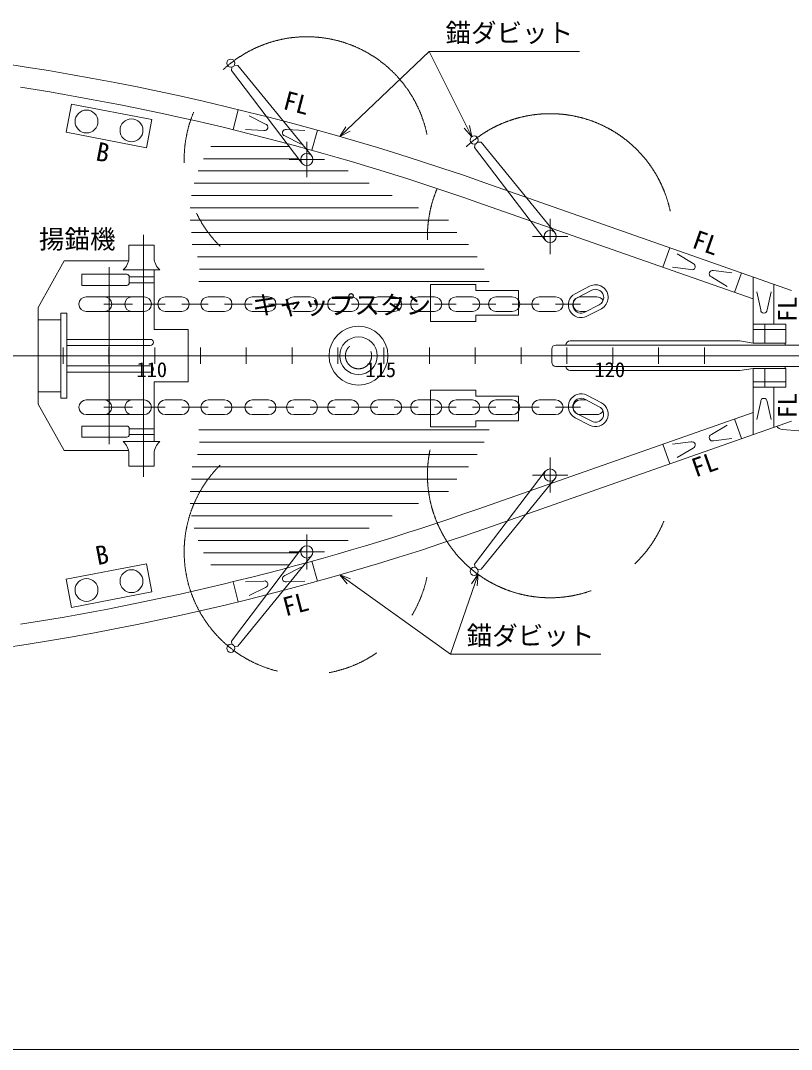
# Model space of a CAD drawing. Units: millimetres, scale not verified. Extents: x -51050 to 51050, y -29701 to 29699.
# Drawn here: x 21904 to 31328, y 1765 to 14337 of the extents above; entities that cross this region are included whole.
import ezdxf
from ezdxf.enums import TextEntityAlignment as Align

# ---------------------------------------------------------------- set-up
doc = ezdxf.new("R2010")
doc.units = ezdxf.units.MM
doc.header["$LTSCALE"] = 100
doc.linetypes.add('USER1', pattern=[50.8, 31.75, -6.35, 6.35, -6.35])
doc.linetypes.add('USER2', pattern=[9.525, 6.35, -3.175])
for name, color, linetype, lineweight in [('0-2_sunpou', 7, 'Continuous', 18), ('0-3_keijou', 7, 'Continuous', 18), ('0-5_text', 7, 'Continuous', 18), ('0-6_center', 7, 'USER1', 18), ('0-7_hachi', 7, 'Continuous', 18)]:
    doc.layers.add(name, color=color, linetype=linetype, lineweight=lineweight)
doc.styles.add('ＭＳ ゴシック', font='')
doc.styles.get('ＭＳ ゴシック').set_extended_font_data('MS Gothic')

msp = doc.modelspace()

# ---------------------------------------------------------------- linework, layer by layer
at = {"layer": '0-2_sunpou'}
for p, q in [((22423, 10341.4), (22423, 10141.4)), ((22983, 10341.4), (22983, 10141.4)), ((23543, 10341.4), (23543, 10141.4)), ((24103, 10341.4), (24103, 10141.4)), ((24663, 10341.4), (24663, 10141.4)), ((25223, 10341.4), (25223, 10141.4)), ((25783, 10341.4), (25783, 10141.4)), ((26343, 10341.4), (26343, 10141.4)), ((26903, 10341.4), (26903, 10141.4)), ((27463, 10341.4), (27463, 10141.4)), ((28023, 10341.4), (28023, 10141.4)), ((28583, 10341.4), (28583, 10141.4)), ((29143, 10341.4), (29143, 10141.4)), ((29703, 10341.4), (29703, 10141.4)), ((30263, 10341.4), (30263, 10141.4)), ((-42019.2, 10241.4), (40876.1, 10241.4)), ((34348.4, 1764.6), (-40695.6, 1764.6))]:
    msp.add_line(p, q, dxfattribs=at)
at = {"layer": '0-3_keijou'}
for p, q in [((22527.3, 13316.9), (23508.9, 13126)), ((24504.5, 13002.4), (24564.7, 13249.2)), ((23508.9, 13126), (23442.1, 12782.5)), ((24897.6, 13072.2), (24697, 13173.3)), ((24652.9, 13004.8), (24877.3, 12994.8)), ((25155.6, 13004.7), (25380, 12994.6)), ((25532.5, 12997), (25464.6, 12752.2)), ((25335.9, 12826.1), (25135.4, 12927.3)), ((27577.7, 12355.4), (31327.8, 11039.4)), ((27493.6, 12115.7), (30858.4, 10934.9)), ((23227.4, 11591.4), (23227.4, 11435.5)), ((29756.2, 11321.7), (29840.4, 11561.4)), ((30124.5, 11369.4), (29932.8, 11486.6)), ((22117.4, 10831.4), (22437.4, 11401.4)), ((22437.4, 11401.4), (23227.4, 11401.4)), ((29875.2, 11322.3), (30098, 11294)), ((22652.4, 11236.4), (23202.4, 11236.4)), ((22652.4, 11236.4), (22652.4, 11101.4)), ((23157.4, 11291.4), (23607.4, 11291.4)), ((23232.4, 11206.4), (23232.4, 11131.4)), ((23232.4, 11203.9), (23537.4, 11203.9)), ((23537.4, 11291.4), (23537.4, 10561.4)), ((30541.3, 11088.5), (30349.7, 11205.6)), ((30376.1, 11281.1), (30599, 11252.8)), ((30633.8, 11013.7), (30717.9, 11253.4)), ((30858.4, 11204.1), (30858.4, 10396.4)), ((22652.4, 11101.4), (23202.4, 11101.4)), ((23232.4, 11133.9), (23537.4, 11133.9)), ((26915.3, 11111.4), (27470.3, 11111.4)), ((26915.3, 11111.4), (26915.3, 10661.4)), ((27470.3, 11111.4), (27470.3, 11036.4)), ((28860.9, 11090.7), (28684.7, 10999.2)), ((31112.4, 11114.9), (31112.4, 10625.4)), ((22707.4, 10961.4), (23413, 10961.4)), ((23673.3, 10961.4), (23873.3, 10961.4)), ((24197.9, 10961.4), (24397.9, 10961.4)), ((24735.7, 10961.4), (24935.7, 10961.4)), ((25244, 10961.4), (25444, 10961.4)), ((25748.9, 10961.4), (25948.9, 10961.4)), ((26272.3, 10961.4), (26472.3, 10961.4)), ((26762.8, 10961.4), (26962.8, 10961.4)), ((27227.6, 10961.4), (27427.6, 10961.4)), ((27470.3, 11036.4), (27990.3, 11036.4)), ((27715.6, 10961.4), (27915.6, 10961.4)), ((27990.3, 11036.4), (27990.3, 10736.4)), ((28245.4, 10961.4), (28445.4, 10961.4)), ((28886.3, 11041.9), (28710, 10950.4)), ((28747.6, 10961.4), (28947.6, 10961.4)), ((30951.7, 10802.3), (30904.7, 11021.9)), ((31078.8, 11021.9), (31031.7, 10802.3)), ((22117.4, 10831.4), (22117.4, 10241.4)), ((22922.4, 10871.4), (23272.4, 10871.4)), ((23413, 10871.4), (23673.3, 10871.4)), ((23873.3, 10871.4), (24197.9, 10871.4)), ((24397.9, 10871.4), (24735.7, 10871.4)), ((24935.7, 10871.4), (25244, 10871.4)), ((25444, 10871.4), (25748.9, 10871.4)), ((25948.9, 10871.4), (26272.3, 10871.4)), ((26472.3, 10871.4), (26762.8, 10871.4)), ((26962.8, 10871.4), (27227.6, 10871.4)), ((27427.6, 10871.4), (27715.6, 10871.4)), ((27915.6, 10871.4), (28245.4, 10871.4)), ((28747.6, 10871.4), (28445.4, 10871.4)), ((28802.2, 10772.9), (28978.4, 10864.4)), ((28827.5, 10724.1), (29003.8, 10815.6)), ((22397.4, 10761.4), (22397.4, 10241.4)), ((22397.4, 10761.4), (22467.4, 10761.4)), ((22467.4, 10761.4), (22467.4, 10241.4)), ((22707.4, 10781.4), (23413, 10781.4)), ((23673.3, 10781.4), (23873.3, 10781.4)), ((24197.9, 10781.4), (24397.9, 10781.4)), ((24735.7, 10781.4), (24935.7, 10781.4)), ((25244, 10781.4), (25444, 10781.4)), ((25748.9, 10781.4), (25948.9, 10781.4)), ((26272.3, 10781.4), (26472.3, 10781.4)), ((26762.8, 10781.4), (26962.8, 10781.4)), ((27227.6, 10781.4), (27427.6, 10781.4)), ((27470.3, 10736.4), (27990.3, 10736.4)), ((27470.3, 10736.4), (27470.3, 10661.4)), ((27715.6, 10781.4), (27915.6, 10781.4)), ((28245.4, 10781.4), (28445.4, 10781.4)), ((28747.6, 10781.4), (28818.6, 10781.4)), ((22117.4, 10681.4), (22397.4, 10681.4)), ((26915.3, 10661.4), (27470.3, 10661.4)), ((31003.4, 10625.4), (31003.4, 10396.4)), ((22467.4, 10441.4), (23489.9, 10441.4)), ((30858.4, 10560.4), (31259.4, 10560.4)), ((22467.4, 10366.4), (23489.9, 10366.4)), ((28398.1, 10321.4), (28398.1, 10241.4)), ((28448.1, 10371.4), (34348.4, 10371.4)), ((28621.1, 10421.4), (30696, 10421.4)), ((30858.4, 10396.4), (30696, 10421.4)), ((30858.4, 10396.4), (31259.4, 10396.4)), ((31249.5, 10396.4), (31249.5, 10371.1)), ((22117.4, 9651.4), (22117.4, 10241.4)), ((22397.4, 9721.4), (22397.4, 10241.4)), ((22467.4, 9721.4), (22467.4, 10241.4)), ((23952.4, 9921.4), (23952.4, 10241.4)), ((28398.1, 10161.4), (28398.1, 10241.4)), ((22467.4, 10116.4), (23489.9, 10116.4)), ((28448.1, 10111.4), (34348.4, 10111.4)), ((28621.1, 10061.4), (30696, 10061.4)), ((30858.4, 10086.4), (30696, 10061.4)), ((30858.4, 10086.4), (31259.4, 10086.4)), ((30858.4, 9278.7), (30858.4, 10086.4)), ((31003.4, 9857.4), (31003.4, 10086.4)), ((31249.5, 10086.4), (31249.5, 10111.6)), ((31259.4, 9857.4), (31259.4, 10086.4)), ((22467.4, 10041.4), (23489.9, 10041.4)), ((23537.4, 9921.4), (23952.4, 9921.4)), ((23537.4, 9191.4), (23537.4, 9921.4)), ((26915.3, 9821.4), (27470.3, 9821.4)), ((26915.3, 9371.4), (26915.3, 9821.4)), ((27470.3, 9746.4), (27470.3, 9821.4)), ((30858.4, 9922.4), (31259.4, 9922.4)), ((30858.4, 9857.4), (31259.4, 9857.4)), ((31112.4, 9367.8), (31112.4, 9857.4)), ((22117.4, 9801.4), (22397.4, 9801.4)), ((22397.4, 9721.4), (22467.4, 9721.4)), ((22707.4, 9701.4), (23413, 9701.4)), ((23673.3, 9701.4), (23873.3, 9701.4)), ((24197.9, 9701.4), (24397.9, 9701.4)), ((24735.7, 9701.4), (24935.7, 9701.4)), ((25244, 9701.4), (25444, 9701.4)), ((25748.9, 9701.4), (25948.9, 9701.4)), ((26272.3, 9701.4), (26472.3, 9701.4)), ((26762.8, 9701.4), (26962.8, 9701.4)), ((27227.6, 9701.4), (27427.6, 9701.4)), ((27470.3, 9746.4), (27990.3, 9746.4)), ((27715.6, 9701.4), (27915.6, 9701.4)), ((27990.3, 9446.4), (27990.3, 9746.4)), ((28245.4, 9701.4), (28445.4, 9701.4)), ((28747.6, 9701.4), (28818.6, 9701.4)), ((28802.2, 9709.9), (28978.4, 9618.4)), ((28827.5, 9758.7), (29003.8, 9667.2)), ((22117.4, 9651.4), (22437.4, 9081.4)), ((22922.4, 9611.4), (23272.4, 9611.4)), ((23413, 9611.4), (23673.3, 9611.4)), ((23873.3, 9611.4), (24197.9, 9611.4)), ((24397.9, 9611.4), (24735.7, 9611.4)), ((24935.7, 9611.4), (25244, 9611.4)), ((25444, 9611.4), (25748.9, 9611.4)), ((25948.9, 9611.4), (26272.3, 9611.4)), ((26472.3, 9611.4), (26762.8, 9611.4)), ((26962.8, 9611.4), (27227.6, 9611.4)), ((27427.6, 9611.4), (27715.6, 9611.4)), ((27915.6, 9611.4), (28245.4, 9611.4)), ((28747.6, 9611.4), (28445.4, 9611.4)), ((30951.7, 9680.4), (30904.7, 9460.8)), ((31078.8, 9460.8), (31031.7, 9680.4)), ((22707.4, 9521.4), (23413, 9521.4)), ((23673.3, 9521.4), (23873.3, 9521.4)), ((24197.9, 9521.4), (24397.9, 9521.4)), ((24735.7, 9521.4), (24935.7, 9521.4)), ((25244, 9521.4), (25444, 9521.4)), ((25748.9, 9521.4), (25948.9, 9521.4)), ((26272.3, 9521.4), (26472.3, 9521.4)), ((26762.8, 9521.4), (26962.8, 9521.4)), ((27227.6, 9521.4), (27427.6, 9521.4)), ((27470.3, 9371.4), (27470.3, 9446.4)), ((27470.3, 9446.4), (27990.3, 9446.4)), ((27493.6, 8367), (30858.4, 9547.8)), ((27577.7, 8127.4), (31327.8, 9443.4)), ((27715.6, 9521.4), (27915.6, 9521.4)), ((28245.4, 9521.4), (28445.4, 9521.4)), ((28860.9, 9392), (28684.7, 9483.6)), ((28886.3, 9440.9), (28710, 9532.4)), ((28747.6, 9521.4), (28947.6, 9521.4)), ((30633.8, 9469), (30717.9, 9229.3)), ((22652.4, 9381.4), (23202.4, 9381.4)), ((22652.4, 9246.4), (22652.4, 9381.4)), ((23232.4, 9276.4), (23232.4, 9351.4)), ((23232.4, 9348.9), (23537.4, 9348.9)), ((26915.3, 9371.4), (27470.3, 9371.4)), ((30541.3, 9394.2), (30349.7, 9277.1)), ((31217.3, 9341.6), (31416.6, 9324.5)), ((22652.4, 9246.4), (23202.4, 9246.4)), ((23157.4, 9191.4), (23607.4, 9191.4)), ((23232.4, 9278.9), (23537.4, 9278.9)), ((29875.2, 9160.5), (30098, 9188.8)), ((30376.1, 9201.6), (30599, 9229.9)), ((22437.4, 9081.4), (23227.4, 9081.4)), ((29756.2, 9161.1), (29840.4, 8921.4)), ((30124.5, 9113.3), (29932.8, 8996.1)), ((23227.4, 8891.4), (23227.4, 9047.2)), ((23537.4, 8891.4), (23537.4, 9047.2)), ((23227.4, 8891.4), (23537.4, 8891.4)), ((23508.9, 7356.7), (23442.1, 7700.3)), ((25532.5, 7485.7), (25464.6, 7730.5)), ((25335.9, 7656.6), (25135.4, 7555.5)), ((24504.5, 7480.3), (24564.7, 7233.6)), ((24652.9, 7477.9), (24877.3, 7488)), ((25155.6, 7478.1), (25380, 7488.1)), ((22527.3, 7165.8), (23508.9, 7356.7)), ((24897.6, 7410.6), (24697, 7309.4))]:
    msp.add_line(p, q, dxfattribs=at)
for points in [[(24486.7, 13767.8), (24480.4, 13727.5), (25343.9, 12593.5)], [(24518.1, 13792.6), (24558.8, 13789.5), (25461.6, 12686.5)], [(22527.3, 13316.9), (22460.5, 12973.4), (23442.1, 12782.5)], [(27461, 12828), (27454.7, 12787.6), (28318.2, 11653.7)], [(27492.4, 12852.8), (27533.1, 12849.6), (28435.9, 11746.6)], [(23227.4, 11591.4), (23537.4, 11591.4), (23537.4, 11435.5)], [(23537.4, 10561.4), (23952.4, 10561.4), (23952.4, 10241.4)], [(30858.4, 10625.4), (31259.4, 10625.4), (31259.4, 10396.4)], [(27461, 7654.7), (27454.7, 7695.1), (28318.2, 8829)], [(27492.4, 7629.9), (27533.1, 7633.1), (28435.9, 8736.1)], [(24486.7, 6714.9), (24480.4, 6755.3), (25343.9, 7889.2)], [(24518.1, 6690.1), (24558.8, 6693.3), (25461.6, 7796.3)], [(22527.3, 7165.8), (22460.5, 7509.4), (23442.1, 7700.3)]]:
    msp.add_lwpolyline(points, dxfattribs=at)
for centre, radius in [((24474, 13816.2), 50), ((22709.9, 13103.1), 140), ((23259.6, 12996.2), 140), ((27448.3, 12876.4), 50), ((25403.6, 12639), 75), ((28377.9, 11699.1), 75), ((26035, 10241.4), 360), ((26035, 10241.4), 230), ((28377.9, 8783.6), 75), ((25403.6, 7843.8), 75), ((23259.6, 7486.5), 140), ((27448.3, 7606.4), 50), ((22709.9, 7379.6), 140), ((24474, 6666.5), 50)]:
    msp.add_circle(centre, radius, dxfattribs=at)
at = {"layer": '0-3_keijou', "linetype": 'USER2'}
msp.add_circle((26035, 10241.4), 160, dxfattribs=at)
at = {"layer": '0-3_keijou'}
for centre, radius, start, end in [((16981.6, -17839.4), 32000, 70.66269, 86.4624), ((16981.6, -17839.4), 31746, 70.66269, 81.08073), ((24887.5, 13033.5), 40, 255.33843, 75.33843), ((25145.5, 12966), 40, 75.33843, 255.33843), ((23042, 11436.5), 185.4, 308.49746, 359.70171), ((23722.8, 11436.5), 185.4, 180.29829, 231.50254), ((30111.2, 11331.7), 40, 250.66269, 70.66269), ((23202.4, 11206.4), 30, 0, 90), ((30362.9, 11243.4), 40, 70.66269, 250.66269), ((23202.4, 11131.4), 30, 270, 360), ((28932.4, 10953.1), 155, 297.43603, 117.43603), ((22707.4, 10871.4), 90, 90, 270), ((22927.4, 10871.4), 90, 270, 90), ((23267.4, 10871.4), 90, 90, 270), ((23413, 10871.4), 90, 270, 90), ((23673.3, 10871.4), 90, 90, 270), ((23873.3, 10871.4), 90, 270, 90), ((24197.9, 10871.4), 90, 90, 270), ((24397.9, 10871.4), 90, 270, 90), ((24735.7, 10871.4), 90, 90, 270), ((24935.7, 10871.4), 90, 270, 90), ((25244, 10871.4), 90, 90, 270), ((25444, 10871.4), 90, 270, 90), ((25748.9, 10871.4), 90, 90, 270), ((25948.9, 10871.4), 90, 270, 90), ((26272.3, 10871.4), 90, 90, 270), ((26472.3, 10871.4), 90, 270, 90), ((26762.8, 10871.4), 90, 90, 270), ((26962.8, 10871.4), 90, 270, 90), ((27227.6, 10871.4), 90, 90, 270), ((27427.6, 10871.4), 90, 270, 90), ((27715.6, 10871.4), 90, 90, 270), ((27915.6, 10871.4), 90, 270, 90), ((28245.4, 10871.4), 90, 90, 270), ((28445.4, 10871.4), 90, 270, 90), ((28756.1, 10861.6), 155, 117.98421, 297.43603), ((28756.1, 10861.6), 100, 117.98421, 297.43603), ((28747.6, 10871.4), 90, 90, 270), ((28932.4, 10953.1), 100, 297.43603, 117.43603), ((28947.6, 10871.4), 90, 30.1763, 90), ((30991.7, 10802.3), 40, 180, 0), ((23489.9, 10403.9), 37.5, 270, 90), ((28448.1, 10321.4), 50, 90, 180), ((28621.1, 10371.4), 50, 90, 180), ((23489.9, 10078.9), 37.5, 270, 90), ((28448.1, 10161.4), 50, 180, 270), ((28621.1, 10111.4), 50, 180, 270), ((22707.4, 9611.4), 90, 90, 270), ((22927.4, 9611.4), 90, 270, 90), ((23267.4, 9611.4), 90, 90, 270), ((23413, 9611.4), 90, 270, 90), ((23673.3, 9611.4), 90, 90, 270), ((23873.3, 9611.4), 90, 270, 90), ((24197.9, 9611.4), 90, 90, 270), ((24397.9, 9611.4), 90, 270, 90), ((24735.7, 9611.4), 90, 90, 270), ((24935.7, 9611.4), 90, 270, 90), ((25244, 9611.4), 90, 90, 270), ((25444, 9611.4), 90, 270, 90), ((25748.9, 9611.4), 90, 90, 270), ((25948.9, 9611.4), 90, 270, 90), ((26272.3, 9611.4), 90, 90, 270), ((26472.3, 9611.4), 90, 270, 90), ((26762.8, 9611.4), 90, 90, 270), ((26962.8, 9611.4), 90, 270, 90), ((27227.6, 9611.4), 90, 90, 270), ((27427.6, 9611.4), 90, 270, 90), ((27715.6, 9611.4), 90, 90, 270), ((27915.6, 9611.4), 90, 270, 90), ((28245.4, 9611.4), 90, 90, 270), ((28445.4, 9611.4), 90, 270, 90), ((28756.1, 9621.1), 155, 62.56397, 242.01579), ((28756.1, 9621.1), 100, 62.56397, 242.01579), ((28747.6, 9611.4), 90, 90, 270), ((30991.7, 9680.4), 40, 360, 180), ((28932.4, 9529.6), 155, 242.56397, 62.56397), ((28932.4, 9529.6), 100, 242.56397, 62.56397), ((28947.6, 9611.4), 90, 270, 329.8237), ((23202.4, 9351.4), 30, 0, 90), ((31225, 9431.3), 90, 213.89277, 265.07755), ((23042, 9046.2), 185.4, 0.29829, 51.50254), ((23202.4, 9276.4), 30, 270, 0), ((23722.8, 9046.2), 185.4, 128.49746, 179.70171), ((30111.2, 9151), 40, 289.33731, 109.33731), ((30362.9, 9239.4), 40, 109.33731, 289.33731), ((16981.6, 38322.1), 31746, 278.91927, 289.33731), ((16981.6, 38322.1), 32000, 273.5376, 289.33731), ((25145.5, 7516.8), 40, 104.66157, 284.66157), ((24887.5, 7449.3), 40, 284.66157, 104.66157)]:
    msp.add_arc(centre, radius, start, end, dxfattribs=at)
at = {"layer": '0-5_text'}
for p, q in [((27420.7, 12918.1), (26899.5, 13958.7)), ((25808.4, 12919.2), (25881.2, 13038.6)), ((25808.4, 12919.2), (25931.2, 12986.2)), ((27420.7, 12918.1), (27327.8, 13022.7)), ((27420.7, 12918.1), (27392.6, 13055.1)), ((25808.4, 7563.6), (25939.2, 7514.1)), ((25808.4, 7563.6), (25897, 7455.3)), ((27496.2, 7570.1), (27158.9, 6593.2)), ((27496.2, 7570.1), (27417.8, 7454.2)), ((27496.2, 7570.1), (27486.3, 7430.5))]:
    msp.add_line(p, q, dxfattribs=at)
for points in [[(25808.4, 12919.2), (26899.5, 13958.7), (28738.2, 13958.7)], [(25808.4, 7563.6), (27158.9, 6593.2), (28997.5, 6593.2)]]:
    msp.add_lwpolyline(points, dxfattribs=at)
at = {"layer": '0-6_center'}
for p, q in [((25403.6, 12853.7), (25403.6, 12424.2)), ((25188.8, 12639), (25618.4, 12639)), ((28377.9, 11913.9), (28377.9, 11484.3)), ((23407.4, 11719.5), (23407.4, 8763.2)), ((28163.1, 11699.1), (28592.6, 11699.1)), ((22987.4, 11323.2), (22987.4, 9159.5)), ((28377.9, 8568.8), (28377.9, 8998.4)), ((28163.1, 8783.6), (28592.6, 8783.6)), ((25403.6, 7629), (25403.6, 8058.6)), ((25188.8, 7843.8), (25618.4, 7843.8))]:
    msp.add_line(p, q, dxfattribs=at)
for centre, start, end in [((25403.6, 12639), 11.80868, 225.06653), ((28377.9, 11699.1), 11.80868, 191.80868), ((28377.9, 8783.6), 168.19132, 348.19132), ((25403.6, 7843.8), 134.93347, 348.19132)]:
    msp.add_arc(centre, 1500, start, end, dxfattribs=at)
at = {"layer": '0-7_hachi'}
for p, q in [((25187.8, 12798.6), (24227.9, 12798.6)), ((25302, 12648.6), (24140, 12648.6)), ((25908.3, 12498.6), (24073.5, 12498.6)), ((26163.8, 12348.6), (24025.4, 12348.6)), ((26447.2, 12198.6), (23993.9, 12198.6)), ((26766.7, 12048.6), (23978.1, 12048.6)), ((27136.4, 11898.6), (23977.3, 11898.6)), ((27238.5, 11748.6), (23991.6, 11748.6)), ((27379, 11598.6), (24002.8, 11598.6)), ((27486.9, 11448.6), (24066.6, 11448.6)), ((27570.1, 11298.6), (24092, 11298.6)), ((27632.9, 11148.6), (24083.4, 11148.6)), ((27632.9, 9334.2), (24083.4, 9334.2)), ((27570.1, 9184.2), (24092, 9184.2)), ((27486.9, 9034.2), (24066.6, 9034.2)), ((27379, 8884.2), (24002.8, 8884.2)), ((27238.5, 8734.2), (23991.6, 8734.2)), ((27136.4, 8584.2), (23977.3, 8584.2)), ((26766.7, 8434.2), (23978.1, 8434.2)), ((26447.2, 8284.2), (23993.9, 8284.2)), ((26163.8, 8134.2), (24025.4, 8134.2)), ((25908.3, 7984.2), (24073.5, 7984.2)), ((25302, 7834.2), (24140, 7834.2)), ((25187.8, 7684.2), (24227.9, 7684.2))]:
    msp.add_line(p, q, dxfattribs=at)

# ---------------------------------------------------------------- texts
at = {"layer": '0-2_sunpou', "style": 'ＭＳ ゴシック'}
for s, p in [('110', (23320.1, 9924.9)), ('115', (26120.1, 9924.9)), ('120', (28920.1, 9924.9))]:
    msp.add_text(s, height=183.3, dxfattribs=at).set_placement(p, align=Align.BOTTOM_LEFT)
at = {"layer": '0-5_text', "style": 'ＭＳ ゴシック'}
for s, p in [('錨ダビット', (27097.4, 14003.6)), ('揚錨機', (22127.4, 11482.3)), ('キャップスタン', (24734.7, 10678.4)), ('錨ダビット', (27356.8, 6638))]:
    msp.add_text(s, height=229.1, dxfattribs=at).set_placement(p, align=Align.BOTTOM_LEFT)
for s, rotation, p in [('FL', 345.397, (25083.3, 13192.8)), ('B', 348.994, (22799, 12563.6)), ('FL', 340.663, (30076.9, 11501.3)), ('FL', 90, (31460.2, 10652.5)), ('FL', 90, (31460.2, 9477.4)), ('FL', 19.337, (30179.6, 8688.9)), ('B', 11.006, (22858.2, 7614.9)), ('FL', 14.603, (25161.4, 6990))]:
    msp.add_text(s, height=229.1, rotation=rotation, dxfattribs=at).set_placement(p, align=Align.BOTTOM_LEFT)

doc.saveas('drawing.dxf')
